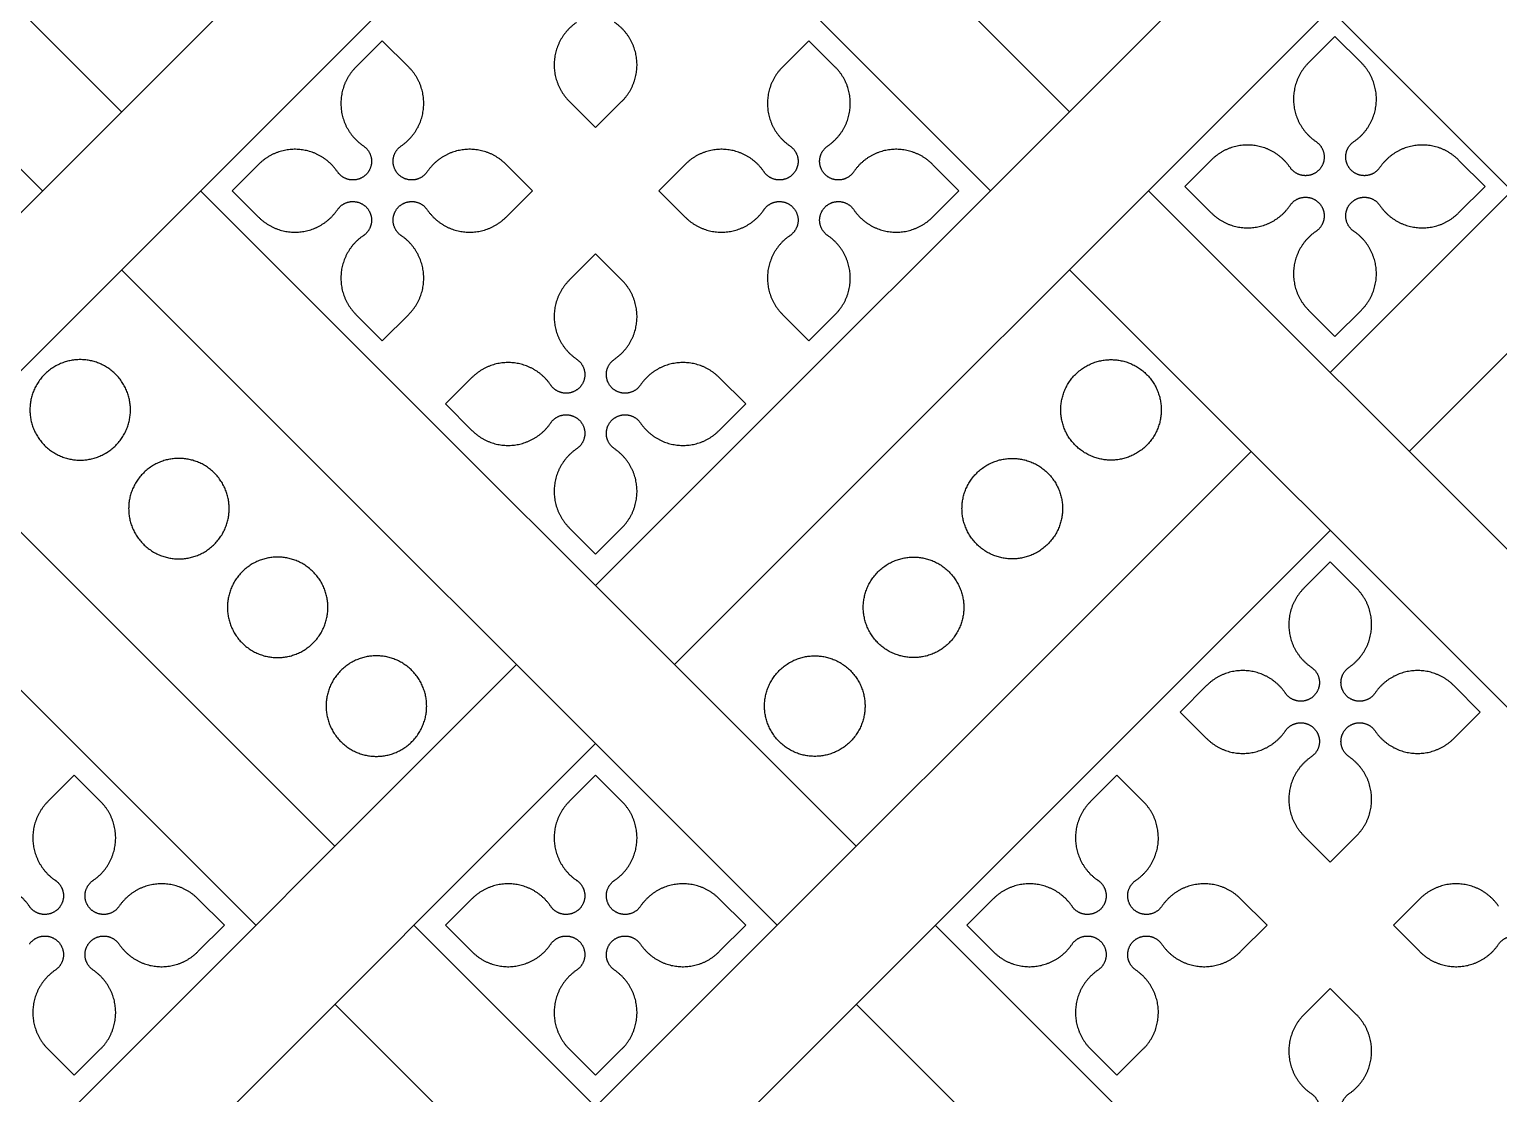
# Model space of a CAD drawing. Header units: millimetres. Extents: x -117 to 119, y -123 to 112.
# Drawn here: x -85.39 to -77.02, y 85.92 to 91.99 of the extents above; entities that cross this region are included whole.
import ezdxf

# ---------------------------------------------------------------- set-up
doc = ezdxf.new("R2010")
doc.units = ezdxf.units.MM
doc.header["$MEASUREMENT"] = 0
doc.layers.add('Layer 03', color=5, linetype='Continuous')

msp = doc.modelspace()

# ---------------------------------------------------------------- linework, layer by layer
at = {"layer": 'Layer 03'}
for p, q in [((-83.202, 95.258), (-79.4632, 91.5192)), ((-89.058, 94.8076), (-85.3192, 91.0687)), ((-83.6525, 94.8076), (-79.9137, 91.0687)), ((-80.6794, 94.8076), (-76.9406, 91.0687)), ((-82.6164, 93.7715), (-86.3552, 90.0327)), ((-74.2379, 93.7715), (-77.9767, 90.0327)), ((-82.166, 93.321), (-85.9048, 89.5822)), ((-73.7874, 93.321), (-77.5262, 89.5822)), ((-78.4271, 92.5553), (-82.166, 88.8165)), ((-77.9767, 92.1048), (-81.7155, 88.366)), ((-83.3822, 91.9246), (-83.5327, 91.7741)), ((-83.2317, 91.7741), (-83.3822, 91.9246)), ((-80.9497, 91.9246), (-81.1002, 91.7741)), ((-80.7992, 91.7741), (-80.9497, 91.9246)), ((-77.9496, 91.9492), (-78.1001, 91.7987)), ((-77.7991, 91.7987), (-77.9496, 91.9492)), ((-82.3164, 91.5796), (-82.166, 91.4291)), ((-82.166, 91.4291), (-82.0155, 91.5796)), ((-78.655, 91.2438), (-78.8055, 91.0933)), ((-77.0937, 91.0933), (-77.2442, 91.2438)), ((-84.0876, 91.2192), (-84.2381, 91.0687)), ((-82.5263, 91.0687), (-82.6768, 91.2192)), ((-81.6551, 91.2192), (-81.8056, 91.0687)), ((-80.0938, 91.0687), (-80.2443, 91.2192)), ((-78.8055, 91.0933), (-78.655, 90.9428)), ((-77.2442, 90.9428), (-77.0937, 91.0933)), ((-87.3913, 91.0687), (-83.6525, 87.3299)), ((-84.2381, 91.0687), (-84.0876, 90.9183)), ((-82.6768, 90.9183), (-82.5263, 91.0687)), ((-81.8056, 91.0687), (-81.6551, 90.9183)), ((-80.2443, 90.9183), (-80.0938, 91.0687)), ((-79.0127, 91.0687), (-75.2739, 87.3299)), ((-82.166, 90.7084), (-82.3164, 90.5579)), ((-82.0155, 90.5579), (-82.166, 90.7084)), ((-87.8418, 90.6183), (-84.1029, 86.8795)), ((-84.8687, 90.6183), (-81.1299, 86.8795)), ((-79.4632, 90.6183), (-75.7244, 86.8795)), ((-83.5327, 90.3634), (-83.3822, 90.2129)), ((-83.3822, 90.2129), (-83.2317, 90.3634)), ((-81.1002, 90.3634), (-80.9497, 90.2129)), ((-80.9497, 90.2129), (-80.7992, 90.3634)), ((-78.1001, 90.3879), (-77.9496, 90.2374)), ((-77.9496, 90.2374), (-77.7991, 90.3879)), ((-82.8714, 90.003), (-83.0218, 89.8525)), ((-81.3101, 89.8525), (-81.4606, 90.003)), ((-83.0218, 89.8525), (-82.8714, 89.702)), ((-81.4606, 89.702), (-81.3101, 89.8525)), ((-78.4271, 89.5822), (-82.166, 85.8434)), ((-82.3164, 89.1471), (-82.166, 88.9966)), ((-82.166, 88.9966), (-82.0155, 89.1471)), ((-77.9767, 89.1318), (-81.7155, 85.393)), ((-77.9767, 88.9516), (-78.1272, 88.8011)), ((-77.8262, 88.8011), (-77.9767, 88.9516)), ((-82.6164, 88.366), (-86.3552, 84.6272)), ((-78.6821, 88.2462), (-78.8326, 88.0957)), ((-77.1208, 88.0957), (-77.2713, 88.2462)), ((-78.8326, 88.0957), (-78.6821, 87.9452)), ((-77.2713, 87.9452), (-77.1208, 88.0957)), ((-82.166, 87.9155), (-85.9048, 84.1767)), ((-85.139, 87.7353), (-85.2895, 87.5849)), ((-84.9885, 87.5849), (-85.139, 87.7353)), ((-82.166, 87.7353), (-82.3164, 87.5849)), ((-82.0155, 87.5849), (-82.166, 87.7353)), ((-79.1929, 87.7353), (-79.3434, 87.5849)), ((-79.0424, 87.5849), (-79.1929, 87.7353)), ((-78.1272, 87.3903), (-77.9767, 87.2398)), ((-77.9767, 87.2398), (-77.8262, 87.3903)), ((-84.2831, 86.8795), (-84.4336, 87.03)), ((-82.8714, 87.03), (-83.0218, 86.8795)), ((-81.3101, 86.8795), (-81.4606, 87.03)), ((-79.8983, 87.03), (-80.0488, 86.8795)), ((-78.3371, 86.8795), (-78.4875, 87.03)), ((-77.4658, 87.03), (-77.6163, 86.8795)), ((-84.4336, 86.729), (-84.2831, 86.8795)), ((-83.202, 86.8795), (-79.4632, 83.1407)), ((-83.0218, 86.8795), (-82.8714, 86.729)), ((-81.4606, 86.729), (-81.3101, 86.8795)), ((-80.0488, 86.8795), (-79.8983, 86.729)), ((-78.4875, 86.729), (-78.3371, 86.8795)), ((-77.6163, 86.8795), (-77.4658, 86.729)), ((-77.9767, 86.5191), (-78.1272, 86.3686)), ((-77.8262, 86.3686), (-77.9767, 86.5191)), ((-83.6525, 86.429), (-79.9137, 82.6902)), ((-80.6794, 86.429), (-76.9406, 82.6902)), ((-85.2895, 86.1741), (-85.139, 86.0236)), ((-85.139, 86.0236), (-84.9885, 86.1741)), ((-82.3164, 86.1741), (-82.166, 86.0236)), ((-82.166, 86.0236), (-82.0155, 86.1741)), ((-79.3434, 86.1741), (-79.1929, 86.0236)), ((-79.1929, 86.0236), (-79.0424, 86.1741))]:
    msp.add_line(p, q, dxfattribs=at)
for points in [[(-88.6075, 95.258), (-84.8687, 91.5192)], [(-84.4183, 91.0687), (-80.6794, 87.3299)], [(-80.229, 86.8795), (-76.4902, 83.1407)]]:
    msp.add_lwpolyline(points, dxfattribs=at)
for points, weights, knots in [([(-82.274, 92.0291), (-82.388, 91.9516), (-82.401, 91.8143), (-82.4139, 91.6771), (-82.3164, 91.5796)], [0.999999954636, 0.904863912014, 1, 0.904863889332, 1], [40.235161, 40.235161, 40.235161, 41.044166, 41.044166, 41.853171, 41.853171, 41.853171]), ([(-82.0155, 91.5796), (-81.918, 91.6771), (-81.931, 91.8143), (-81.9439, 91.9516), (-82.0579, 92.0291)], [1, 0.904863889332, 1, 0.904863912014, 0.999999954636], [43.189398, 43.189398, 43.189398, 43.998404, 43.998404, 44.807409, 44.807409, 44.807409]), ([(-83.5327, 91.7741), (-83.6302, 91.6767), (-83.6172, 91.5394), (-83.6043, 91.4022), (-83.4903, 91.3247)], [1, 0.904863889332, 1, 0.904863912014, 0.999999954636], [54.685112, 54.685112, 54.685112, 55.494117, 55.494117, 56.303123, 56.303123, 56.303123]), ([(-83.2741, 91.3247), (-83.1601, 91.4022), (-83.1472, 91.5394), (-83.1342, 91.6767), (-83.2317, 91.7741)], [1, 0.904863889332, 1, 0.904863912014, 0.999999954636], [51.730874, 51.730874, 51.730874, 52.53988, 52.53988, 53.348885, 53.348885, 53.348885]), ([(-81.1002, 91.7741), (-81.1977, 91.6767), (-81.1847, 91.5394), (-81.1718, 91.4022), (-81.0578, 91.3247)], [1, 0.904863889332, 1, 0.904863889332, 1], [54.685112, 54.685112, 54.685112, 55.494117, 55.494117, 56.303123, 56.303123, 56.303123]), ([(-80.8416, 91.3247), (-80.7277, 91.4022), (-80.7147, 91.5394), (-80.7018, 91.6767), (-80.7992, 91.7741)], [0.999999954636, 0.904863912014, 1, 0.904863889332, 1], [51.730874, 51.730874, 51.730874, 52.53988, 52.53988, 53.348885, 53.348885, 53.348885]), ([(-78.1001, 91.7987), (-78.1976, 91.7012), (-78.1846, 91.564), (-78.1717, 91.4267), (-78.0577, 91.3492)], [1, 0.904863889332, 1, 0.904863889332, 1], [31.693684, 31.693684, 31.693684, 32.50269, 32.50269, 33.311695, 33.311695, 33.311695]), ([(-77.8415, 91.3492), (-77.7276, 91.4267), (-77.7146, 91.564), (-77.7017, 91.7012), (-77.7991, 91.7987)], [1, 0.904863889332, 1, 0.904863889332, 1], [28.739447, 28.739447, 28.739447, 29.548452, 29.548452, 30.357457, 30.357457, 30.357457]), ([(-78.2055, 91.2013), (-78.283, 91.3153), (-78.4203, 91.3283), (-78.5575, 91.3412), (-78.655, 91.2438)], [1, 0.904854530768, 1, 0.904854530768, 1], [34.487142, 34.487142, 34.487142, 35.296228, 35.296228, 36.105314, 36.105314, 36.105314]), ([(-78.0577, 91.3492), (-78.0163, 91.3211), (-78.0116, 91.2712), (-78.0068, 91.2213), (-78.0422, 91.1859), (-78.0776, 91.1505), (-78.1275, 91.1552), (-78.1774, 91.1599), (-78.2055, 91.2013)], [1, 0.904841645653, 1, 0.904841645653, 1, 0.904841645653, 1, 0.904841645653, 1], [33.311695, 33.311695, 33.311695, 33.605557, 33.605557, 33.899418, 33.899418, 34.19328, 34.19328, 34.487142, 34.487142, 34.487142]), ([(-77.6937, 91.2013), (-77.7219, 91.1599), (-77.7717, 91.1552), (-77.8216, 91.1505), (-77.857, 91.1859), (-77.8924, 91.2213), (-77.8877, 91.2712), (-77.883, 91.3211), (-77.8415, 91.3492)], [1, 0.904841645654, 1, 0.904841645654, 1, 0.904841645654, 1, 0.904841645654, 1], [27.564, 27.564, 27.564, 27.857861, 27.857861, 28.151723, 28.151723, 28.445585, 28.445585, 28.739447, 28.739447, 28.739447]), ([(-77.2442, 91.2438), (-77.3417, 91.3412), (-77.479, 91.3283), (-77.6162, 91.3153), (-77.6937, 91.2013)], [1, 0.904854530768, 1, 0.904854530768, 1], [25.945827, 25.945827, 25.945827, 26.754913, 26.754913, 27.564, 27.564, 27.564]), ([(-83.6381, 91.1768), (-83.7156, 91.2908), (-83.8529, 91.3038), (-83.9901, 91.3167), (-84.0876, 91.2192)], [1, 0.904854530768, 1, 0.904854553452, 0.999999954631], [57.47857, 57.47857, 57.47857, 58.287656, 58.287656, 59.096742, 59.096742, 59.096742]), ([(-83.4903, 91.3247), (-83.4489, 91.2965), (-83.4441, 91.2467), (-83.4394, 91.1968), (-83.4748, 91.1614), (-83.5102, 91.126), (-83.5601, 91.1307), (-83.6099, 91.1354), (-83.6381, 91.1768)], [0.999999954625, 0.904841668341, 1, 0.904841645654, 1, 0.904841645654, 1, 0.904841645654, 1], [56.303123, 56.303123, 56.303123, 56.596984, 56.596984, 56.890846, 56.890846, 57.184708, 57.184708, 57.47857, 57.47857, 57.47857]), ([(-83.1263, 91.1768), (-83.1545, 91.1354), (-83.2043, 91.1307), (-83.2542, 91.126), (-83.2896, 91.1614), (-83.325, 91.1968), (-83.3203, 91.2467), (-83.3155, 91.2965), (-83.2741, 91.3247)], [0.999999954625, 0.904841668341, 1, 0.904841645653, 1, 0.904841645653, 1, 0.904841645653, 1], [50.555428, 50.555428, 50.555428, 50.849289, 50.849289, 51.143151, 51.143151, 51.437013, 51.437013, 51.730874, 51.730874, 51.730874]), ([(-82.6768, 91.2192), (-82.7743, 91.3167), (-82.9115, 91.3038), (-83.0488, 91.2908), (-83.1263, 91.1768)], [1, 0.904854530768, 1, 0.904854553452, 0.999999954631], [48.937255, 48.937255, 48.937255, 49.746341, 49.746341, 50.555428, 50.555428, 50.555428]), ([(-81.2056, 91.1768), (-81.2831, 91.2908), (-81.4204, 91.3038), (-81.5576, 91.3167), (-81.6551, 91.2192)], [1, 0.904854530768, 1, 0.904854553452, 0.999999954631], [57.47857, 57.47857, 57.47857, 58.287656, 58.287656, 59.096742, 59.096742, 59.096742]), ([(-81.0578, 91.3247), (-81.0164, 91.2965), (-81.0117, 91.2467), (-81.0069, 91.1968), (-81.0423, 91.1614), (-81.0777, 91.126), (-81.1276, 91.1307), (-81.1775, 91.1354), (-81.2056, 91.1768)], [1, 0.904841645654, 1, 0.904841645654, 1, 0.904841645654, 1, 0.904841645654, 1], [56.303123, 56.303123, 56.303123, 56.596985, 56.596985, 56.890846, 56.890846, 57.184708, 57.184708, 57.47857, 57.47857, 57.47857]), ([(-80.6938, 91.1768), (-80.722, 91.1354), (-80.7718, 91.1307), (-80.8217, 91.126), (-80.8571, 91.1614), (-80.8925, 91.1968), (-80.8878, 91.2467), (-80.8831, 91.2965), (-80.8416, 91.3247)], [1, 0.904841645653, 1, 0.904841645653, 1, 0.904841645653, 1, 0.904841668341, 0.999999954625], [50.555428, 50.555428, 50.555428, 50.849289, 50.849289, 51.143151, 51.143151, 51.437013, 51.437013, 51.730874, 51.730874, 51.730874]), ([(-80.2443, 91.2192), (-80.3418, 91.3167), (-80.4791, 91.3038), (-80.6163, 91.2908), (-80.6938, 91.1768)], [0.999999954631, 0.904854553452, 1, 0.904854530768, 1], [48.937255, 48.937255, 48.937255, 49.746341, 49.746341, 50.555428, 50.555428, 50.555428]), ([(-83.6381, 90.9607), (-83.6099, 91.0021), (-83.5601, 91.0068), (-83.5102, 91.0115), (-83.4748, 90.9761), (-83.4394, 90.9407), (-83.4441, 90.8908), (-83.4489, 90.841), (-83.4903, 90.8128)], [1, 0.904841645654, 1, 0.904841645654, 1, 0.904841645654, 1, 0.904841645654, 1], [62.051142, 62.051142, 62.051142, 62.345003, 62.345003, 62.638865, 62.638865, 62.932727, 62.932727, 63.226588, 63.226588, 63.226588]), ([(-83.2741, 90.8128), (-83.3155, 90.841), (-83.3203, 90.8908), (-83.325, 90.9407), (-83.2896, 90.9761), (-83.2542, 91.0115), (-83.2043, 91.0068), (-83.1545, 91.0021), (-83.1263, 90.9607)], [1, 0.904841645653, 1, 0.904841645653, 1, 0.904841645653, 1, 0.904841645653, 1], [44.807409, 44.807409, 44.807409, 45.101271, 45.101271, 45.395132, 45.395132, 45.688994, 45.688994, 45.982856, 45.982856, 45.982856]), ([(-81.2056, 90.9607), (-81.1775, 91.0021), (-81.1276, 91.0068), (-81.0777, 91.0115), (-81.0423, 90.9761), (-81.0069, 90.9407), (-81.0117, 90.8908), (-81.0164, 90.841), (-81.0578, 90.8128)], [0.999999954625, 0.904841668341, 1, 0.904841645653, 1, 0.904841645653, 1, 0.904841645653, 1], [62.051142, 62.051142, 62.051142, 62.345003, 62.345003, 62.638865, 62.638865, 62.932727, 62.932727, 63.226588, 63.226588, 63.226588]), ([(-80.8416, 90.8128), (-80.8831, 90.841), (-80.8878, 90.8908), (-80.8925, 90.9407), (-80.8571, 90.9761), (-80.8217, 91.0115), (-80.7718, 91.0068), (-80.722, 91.0021), (-80.6938, 90.9607)], [1, 0.904841645653, 1, 0.904841645653, 1, 0.904841645653, 1, 0.904841645653, 1], [44.807409, 44.807409, 44.807409, 45.101271, 45.101271, 45.395132, 45.395132, 45.688994, 45.688994, 45.982856, 45.982856, 45.982856]), ([(-78.2055, 90.9852), (-78.1774, 91.0267), (-78.1275, 91.0314), (-78.0776, 91.0361), (-78.0422, 91.0006), (-78.0068, 90.9652), (-78.0116, 90.9154), (-78.0163, 90.8655), (-78.0577, 90.8374)], [1, 0.904841645653, 1, 0.904841645653, 1, 0.904841645653, 1, 0.904841645653, 1], [39.059714, 39.059714, 39.059714, 39.353575, 39.353575, 39.647437, 39.647437, 39.941299, 39.941299, 40.235161, 40.235161, 40.235161]), ([(-77.8415, 90.8374), (-77.883, 90.8655), (-77.8877, 90.9154), (-77.8924, 90.9652), (-77.857, 91.0006), (-77.8216, 91.0361), (-77.7717, 91.0314), (-77.7219, 91.0267), (-77.6937, 90.9852)], [1, 0.904841645653, 1, 0.904841645653, 1, 0.904841645653, 1, 0.904841645653, 1], [21.815981, 21.815981, 21.815981, 22.109843, 22.109843, 22.403704, 22.403704, 22.697566, 22.697566, 22.991428, 22.991428, 22.991428]), ([(-84.0876, 90.9183), (-83.9901, 90.8208), (-83.8529, 90.8337), (-83.7156, 90.8467), (-83.6381, 90.9607)], [1, 0.904854530768, 1, 0.904854530768, 1], [60.432969, 60.432969, 60.432969, 61.242055, 61.242055, 62.051142, 62.051142, 62.051142]), ([(-83.1263, 90.9607), (-83.0488, 90.8467), (-82.9115, 90.8337), (-82.7743, 90.8208), (-82.6768, 90.9183)], [1, 0.904854530768, 1, 0.904854530768, 1], [45.982856, 45.982856, 45.982856, 46.791942, 46.791942, 47.601028, 47.601028, 47.601028]), ([(-81.6551, 90.9183), (-81.5576, 90.8208), (-81.4204, 90.8337), (-81.2831, 90.8467), (-81.2056, 90.9607)], [1, 0.904854530768, 1, 0.904854553452, 0.999999954631], [60.432969, 60.432969, 60.432969, 61.242055, 61.242055, 62.051142, 62.051142, 62.051142]), ([(-80.6938, 90.9607), (-80.6163, 90.8467), (-80.4791, 90.8337), (-80.3418, 90.8208), (-80.2443, 90.9183)], [1, 0.904854530768, 1, 0.904854530768, 1], [45.982856, 45.982856, 45.982856, 46.791942, 46.791942, 47.601028, 47.601028, 47.601028]), ([(-78.655, 90.9428), (-78.5575, 90.8453), (-78.4203, 90.8583), (-78.283, 90.8712), (-78.2055, 90.9852)], [1, 0.904854530768, 1, 0.904854530768, 1], [37.441541, 37.441541, 37.441541, 38.250627, 38.250627, 39.059714, 39.059714, 39.059714]), ([(-77.6937, 90.9852), (-77.6162, 90.8712), (-77.479, 90.8583), (-77.3417, 90.8453), (-77.2442, 90.9428)], [1, 0.904854530768, 1, 0.904854530768, 1], [22.991428, 22.991428, 22.991428, 23.800514, 23.800514, 24.6096, 24.6096, 24.6096]), ([(-78.0577, 90.8374), (-78.1717, 90.7599), (-78.1846, 90.6226), (-78.1976, 90.4854), (-78.1001, 90.3879)], [1, 0.904863889332, 1, 0.904863889332, 1], [40.235161, 40.235161, 40.235161, 41.044166, 41.044166, 41.853171, 41.853171, 41.853171]), ([(-77.7991, 90.3879), (-77.7017, 90.4854), (-77.7146, 90.6226), (-77.7276, 90.7599), (-77.8415, 90.8374)], [1, 0.904863889332, 1, 0.904863889332, 1], [20.19797, 20.19797, 20.19797, 21.006976, 21.006976, 21.815981, 21.815981, 21.815981]), ([(-83.4903, 90.8128), (-83.6043, 90.7353), (-83.6172, 90.5981), (-83.6302, 90.4608), (-83.5327, 90.3634)], [1, 0.904863889332, 1, 0.904863912014, 0.999999954636], [40.235161, 40.235161, 40.235161, 41.044166, 41.044166, 41.853171, 41.853171, 41.853171]), ([(-83.2317, 90.3634), (-83.1342, 90.4608), (-83.1472, 90.5981), (-83.1601, 90.7353), (-83.2741, 90.8128)], [1, 0.904863889332, 1, 0.904863912014, 0.999999954636], [43.189398, 43.189398, 43.189398, 43.998404, 43.998404, 44.807409, 44.807409, 44.807409]), ([(-81.0578, 90.8128), (-81.1718, 90.7353), (-81.1847, 90.5981), (-81.1977, 90.4608), (-81.1002, 90.3634)], [1, 0.904863889332, 1, 0.904863889332, 1], [40.235161, 40.235161, 40.235161, 41.044166, 41.044166, 41.853171, 41.853171, 41.853171]), ([(-80.7992, 90.3634), (-80.7018, 90.4608), (-80.7147, 90.5981), (-80.7277, 90.7353), (-80.8416, 90.8128)], [1, 0.904863889332, 1, 0.904863889332, 1], [43.189398, 43.189398, 43.189398, 43.998403, 43.998403, 44.807409, 44.807409, 44.807409]), ([(-82.3164, 90.5579), (-82.4139, 90.4604), (-82.401, 90.3232), (-82.388, 90.1859), (-82.274, 90.1084)], [1, 0.904863889332, 1, 0.904863912014, 0.999999954636], [54.685112, 54.685112, 54.685112, 55.494117, 55.494117, 56.303123, 56.303123, 56.303123]), ([(-82.0579, 90.1084), (-81.9439, 90.1859), (-81.931, 90.3232), (-81.918, 90.4604), (-82.0155, 90.5579)], [0.999999954636, 0.904863912014, 1, 0.904863912014, 0.999999954636], [51.730874, 51.730874, 51.730874, 52.53988, 52.53988, 53.348885, 53.348885, 53.348885]), ([(-85.3919, 89.8187), (-85.3919, 90.1054), (-85.1052, 90.1054), (-84.8185, 90.1054), (-84.8185, 89.8187), (-84.8185, 89.5321), (-85.1052, 89.5321), (-85.3919, 89.5321), (-85.3919, 89.8187)], [1, 0.707106781187, 1, 0.707106781187, 1, 0.707106781187, 1, 0.707106781187, 1], [0, 0, 0, 1.413717, 1.413717, 2.827433, 2.827433, 4.24115, 4.24115, 5.654867, 5.654867, 5.654867]), ([(-82.4219, 89.9606), (-82.4994, 90.0746), (-82.6366, 90.0875), (-82.7739, 90.1005), (-82.8714, 90.003)], [1, 0.904854530767, 1, 0.904854553452, 0.999999954631], [57.47857, 57.47857, 57.47857, 58.287656, 58.287656, 59.096742, 59.096742, 59.096742]), ([(-82.274, 90.1084), (-82.2326, 90.0803), (-82.2279, 90.0304), (-82.2232, 89.9806), (-82.2586, 89.9452), (-82.294, 89.9097), (-82.3438, 89.9144), (-82.3937, 89.9191), (-82.4219, 89.9606)], [0.999999954625, 0.904841668341, 1, 0.904841645653, 1, 0.904841645653, 1, 0.904841645653, 1], [56.303123, 56.303123, 56.303123, 56.596984, 56.596984, 56.890846, 56.890846, 57.184708, 57.184708, 57.47857, 57.47857, 57.47857]), ([(-81.9101, 89.9606), (-81.9382, 89.9191), (-81.9881, 89.9144), (-82.0379, 89.9097), (-82.0733, 89.9452), (-82.1087, 89.9806), (-82.104, 90.0304), (-82.0993, 90.0803), (-82.0579, 90.1084)], [0.999999954625, 0.904841668341, 1, 0.904841645653, 1, 0.904841645653, 1, 0.904841668341, 0.999999954625], [50.555428, 50.555428, 50.555428, 50.849289, 50.849289, 51.143151, 51.143151, 51.437013, 51.437013, 51.730874, 51.730874, 51.730874]), ([(-81.4606, 90.003), (-81.558, 90.1005), (-81.6953, 90.0875), (-81.8325, 90.0746), (-81.9101, 89.9606)], [1, 0.904854530768, 1, 0.904854553452, 0.999999954631], [48.937255, 48.937255, 48.937255, 49.746341, 49.746341, 50.555428, 50.555428, 50.555428]), ([(-78.94, 89.8187), (-78.94, 90.1054), (-79.2267, 90.1054), (-79.5134, 90.1054), (-79.5134, 89.8187), (-79.5134, 89.5321), (-79.2267, 89.5321), (-78.94, 89.5321), (-78.94, 89.8187)], [1, 0.707106781187, 1, 0.707106781187, 1, 0.707106781187, 1, 0.707106781187, 1], [0, 0, 0, 1.413717, 1.413717, 2.827433, 2.827433, 4.24115, 4.24115, 5.654867, 5.654867, 5.654867]), ([(-82.8714, 89.702), (-82.7739, 89.6045), (-82.6366, 89.6175), (-82.4994, 89.6305), (-82.4219, 89.7445)], [1, 0.904854530768, 1, 0.904854530768, 1], [60.432969, 60.432969, 60.432969, 61.242055, 61.242055, 62.051142, 62.051142, 62.051142]), ([(-82.4219, 89.7445), (-82.3937, 89.7859), (-82.3438, 89.7906), (-82.294, 89.7953), (-82.2586, 89.7599), (-82.2232, 89.7244), (-82.2279, 89.6746), (-82.2326, 89.6247), (-82.274, 89.5966)], [1, 0.904841645653, 1, 0.904841645653, 1, 0.904841645653, 1, 0.904841645653, 1], [62.051142, 62.051142, 62.051142, 62.345003, 62.345003, 62.638865, 62.638865, 62.932727, 62.932727, 63.226588, 63.226588, 63.226588]), ([(-82.0579, 89.5966), (-82.0993, 89.6247), (-82.104, 89.6746), (-82.1087, 89.7244), (-82.0733, 89.7599), (-82.0379, 89.7953), (-81.9881, 89.7906), (-81.9382, 89.7859), (-81.9101, 89.7445)], [1, 0.904841645653, 1, 0.904841645653, 1, 0.904841645653, 1, 0.904841645653, 1], [44.807409, 44.807409, 44.807409, 45.101271, 45.101271, 45.395132, 45.395132, 45.688994, 45.688994, 45.982856, 45.982856, 45.982856]), ([(-81.9101, 89.7445), (-81.8325, 89.6305), (-81.6953, 89.6175), (-81.558, 89.6045), (-81.4606, 89.702)], [1, 0.904854530768, 1, 0.904854530768, 1], [45.982856, 45.982856, 45.982856, 46.791942, 46.791942, 47.601028, 47.601028, 47.601028]), ([(-82.274, 89.5966), (-82.388, 89.5191), (-82.401, 89.3818), (-82.4139, 89.2446), (-82.3164, 89.1471)], [1, 0.904863889332, 1, 0.904863889332, 1], [40.235161, 40.235161, 40.235161, 41.044166, 41.044166, 41.853171, 41.853171, 41.853171]), ([(-82.0155, 89.1471), (-81.918, 89.2446), (-81.931, 89.3818), (-81.9439, 89.5191), (-82.0579, 89.5966)], [0.999999954636, 0.904863912014, 1, 0.904863889332, 1], [43.189398, 43.189398, 43.189398, 43.998403, 43.998403, 44.807409, 44.807409, 44.807409]), ([(-84.8288, 89.2556), (-84.8288, 89.5423), (-84.5421, 89.5423), (-84.2555, 89.5423), (-84.2555, 89.2556), (-84.2555, 88.969), (-84.5421, 88.969), (-84.8288, 88.969), (-84.8288, 89.2556)], [1, 0.707106781187, 1, 0.707106781187, 1, 0.707106781187, 1, 0.707106781187, 1], [0, 0, 0, 1.413717, 1.413717, 2.827433, 2.827433, 4.24115, 4.24115, 5.654867, 5.654867, 5.654867]), ([(-79.5031, 89.2556), (-79.5031, 89.5423), (-79.7898, 89.5423), (-80.0765, 89.5423), (-80.0765, 89.2556), (-80.0765, 88.969), (-79.7898, 88.969), (-79.5031, 88.969), (-79.5031, 89.2556)], [1, 0.707106781187, 1, 0.707106781187, 1, 0.707106781187, 1, 0.707106781187, 1], [0, 0, 0, 1.413717, 1.413717, 2.827433, 2.827433, 4.24115, 4.24115, 5.654867, 5.654867, 5.654867]), ([(-84.2657, 88.6926), (-84.2657, 88.9792), (-83.9791, 88.9792), (-83.6924, 88.9792), (-83.6924, 88.6926), (-83.6924, 88.4059), (-83.9791, 88.4059), (-84.2657, 88.4059), (-84.2657, 88.6926)], [1, 0.707106781187, 1, 0.707106781187, 1, 0.707106781187, 1, 0.707106781187, 1], [0, 0, 0, 1.413717, 1.413717, 2.827433, 2.827433, 4.24115, 4.24115, 5.654867, 5.654867, 5.654867]), ([(-80.0662, 88.6926), (-80.0662, 88.9792), (-80.3529, 88.9792), (-80.6395, 88.9792), (-80.6395, 88.6926), (-80.6395, 88.4059), (-80.3529, 88.4059), (-80.0662, 88.4059), (-80.0662, 88.6926)], [1, 0.707106781187, 1, 0.707106781187, 1, 0.707106781187, 1, 0.707106781187, 1], [0, 0, 0, 1.413717, 1.413717, 2.827433, 2.827433, 4.24115, 4.24115, 5.654867, 5.654867, 5.654867]), ([(-78.1272, 88.8011), (-78.2246, 88.7036), (-78.2117, 88.5664), (-78.1987, 88.4291), (-78.0848, 88.3516)], [1, 0.904863889332, 1, 0.904863912014, 0.999999954636], [54.685112, 54.685112, 54.685112, 55.494117, 55.494117, 56.303123, 56.303123, 56.303123]), ([(-77.8686, 88.3516), (-77.7546, 88.4291), (-77.7417, 88.5664), (-77.7287, 88.7036), (-77.8262, 88.8011)], [0.999999954636, 0.904863912014, 1, 0.904863889332, 1], [51.730874, 51.730874, 51.730874, 52.53988, 52.53988, 53.348885, 53.348885, 53.348885]), ([(-83.7027, 88.1295), (-83.7027, 88.4162), (-83.416, 88.4162), (-83.1293, 88.4162), (-83.1293, 88.1295), (-83.1293, 87.8428), (-83.416, 87.8428), (-83.7027, 87.8428), (-83.7027, 88.1295)], [1, 0.707106781187, 1, 0.707106781187, 1, 0.707106781187, 1, 0.707106781187, 1], [0, 0, 0, 1.413717, 1.413717, 2.827433, 2.827433, 4.24115, 4.24115, 5.654867, 5.654867, 5.654867]), ([(-80.6293, 88.1295), (-80.6293, 88.4162), (-80.9159, 88.4162), (-81.2026, 88.4162), (-81.2026, 88.1295), (-81.2026, 87.8428), (-80.9159, 87.8428), (-80.6293, 87.8428), (-80.6293, 88.1295)], [1, 0.707106781187, 1, 0.707106781187, 1, 0.707106781187, 1, 0.707106781187, 1], [0, 0, 0, 1.413717, 1.413717, 2.827433, 2.827433, 4.24115, 4.24115, 5.654867, 5.654867, 5.654867]), ([(-78.2326, 88.2038), (-78.3101, 88.3178), (-78.4473, 88.3307), (-78.5846, 88.3437), (-78.6821, 88.2462)], [1, 0.904854530768, 1, 0.904854530768, 1], [57.47857, 57.47857, 57.47857, 58.287656, 58.287656, 59.096742, 59.096742, 59.096742]), ([(-78.0848, 88.3516), (-78.0433, 88.3235), (-78.0386, 88.2736), (-78.0339, 88.2238), (-78.0693, 88.1884), (-78.1047, 88.1529), (-78.1546, 88.1577), (-78.2044, 88.1624), (-78.2326, 88.2038)], [0.999999954625, 0.904841668341, 1, 0.904841645654, 1, 0.904841645654, 1, 0.904841645654, 1], [56.303123, 56.303123, 56.303123, 56.596984, 56.596984, 56.890846, 56.890846, 57.184708, 57.184708, 57.47857, 57.47857, 57.47857]), ([(-77.7208, 88.2038), (-77.7489, 88.1624), (-77.7988, 88.1577), (-77.8487, 88.1529), (-77.8841, 88.1884), (-77.9195, 88.2238), (-77.9147, 88.2736), (-77.91, 88.3235), (-77.8686, 88.3516)], [0.999999954625, 0.904841668341, 1, 0.904841645653, 1, 0.904841645653, 1, 0.904841668341, 0.999999954625], [50.555428, 50.555428, 50.555428, 50.849289, 50.849289, 51.143151, 51.143151, 51.437013, 51.437013, 51.730874, 51.730874, 51.730874]), ([(-77.2713, 88.2462), (-77.3688, 88.3437), (-77.506, 88.3307), (-77.6433, 88.3178), (-77.7208, 88.2038)], [1, 0.904854530768, 1, 0.904854553452, 0.999999954631], [48.937255, 48.937255, 48.937255, 49.746341, 49.746341, 50.555428, 50.555428, 50.555428]), ([(-78.6821, 87.9452), (-78.5846, 87.8478), (-78.4473, 87.8607), (-78.3101, 87.8737), (-78.2326, 87.9877)], [1, 0.904854530768, 1, 0.904854530768, 1], [60.432969, 60.432969, 60.432969, 61.242055, 61.242055, 62.051142, 62.051142, 62.051142]), ([(-78.2326, 87.9877), (-78.2044, 88.0291), (-78.1546, 88.0338), (-78.1047, 88.0385), (-78.0693, 88.0031), (-78.0339, 87.9677), (-78.0386, 87.9178), (-78.0433, 87.868), (-78.0848, 87.8398)], [1, 0.904841645653, 1, 0.904841645653, 1, 0.904841645653, 1, 0.904841668341, 0.999999954625], [62.051142, 62.051142, 62.051142, 62.345003, 62.345003, 62.638865, 62.638865, 62.932727, 62.932727, 63.226588, 63.226588, 63.226588]), ([(-77.8686, 87.8398), (-77.91, 87.868), (-77.9147, 87.9178), (-77.9195, 87.9677), (-77.8841, 88.0031), (-77.8487, 88.0385), (-77.7988, 88.0338), (-77.7489, 88.0291), (-77.7208, 87.9877)], [0.999999954625, 0.904841668341, 1, 0.904841645653, 1, 0.904841645653, 1, 0.904841645653, 1], [44.807409, 44.807409, 44.807409, 45.101271, 45.101271, 45.395132, 45.395132, 45.688994, 45.688994, 45.982856, 45.982856, 45.982856]), ([(-77.7208, 87.9877), (-77.6433, 87.8737), (-77.506, 87.8607), (-77.3688, 87.8478), (-77.2713, 87.9452)], [1, 0.904854530768, 1, 0.904854553452, 0.999999954631], [45.982856, 45.982856, 45.982856, 46.791942, 46.791942, 47.601028, 47.601028, 47.601028]), ([(-78.0848, 87.8398), (-78.1987, 87.7623), (-78.2117, 87.625), (-78.2246, 87.4878), (-78.1272, 87.3903)], [0.999999954636, 0.904863912014, 1, 0.904863889332, 1], [40.235161, 40.235161, 40.235161, 41.044166, 41.044166, 41.853171, 41.853171, 41.853171]), ([(-77.8262, 87.3903), (-77.7287, 87.4878), (-77.7417, 87.625), (-77.7546, 87.7623), (-77.8686, 87.8398)], [1, 0.904863889332, 1, 0.904863912014, 0.999999954636], [43.189398, 43.189398, 43.189398, 43.998404, 43.998404, 44.807409, 44.807409, 44.807409]), ([(-85.2895, 87.5849), (-85.3869, 87.4874), (-85.374, 87.3501), (-85.361, 87.2129), (-85.2471, 87.1354)], [1, 0.904863889332, 1, 0.904863889332, 1], [54.685112, 54.685112, 54.685112, 55.494117, 55.494117, 56.303123, 56.303123, 56.303123]), ([(-85.0309, 87.1354), (-84.9169, 87.2129), (-84.904, 87.3501), (-84.891, 87.4874), (-84.9885, 87.5849)], [0.999999954636, 0.904863912014, 1, 0.904863889332, 1], [51.730874, 51.730874, 51.730874, 52.53988, 52.53988, 53.348885, 53.348885, 53.348885]), ([(-82.3164, 87.5849), (-82.4139, 87.4874), (-82.401, 87.3501), (-82.388, 87.2129), (-82.274, 87.1354)], [1, 0.904863889332, 1, 0.904863889332, 1], [31.693684, 31.693684, 31.693684, 32.50269, 32.50269, 33.311695, 33.311695, 33.311695]), ([(-82.0579, 87.1354), (-81.9439, 87.2129), (-81.931, 87.3501), (-81.918, 87.4874), (-82.0155, 87.5849)], [1, 0.904863889332, 1, 0.904863889332, 1], [28.739447, 28.739447, 28.739447, 29.548452, 29.548452, 30.357457, 30.357457, 30.357457]), ([(-79.3434, 87.5849), (-79.4409, 87.4874), (-79.4279, 87.3501), (-79.415, 87.2129), (-79.301, 87.1354)], [1, 0.904863889332, 1, 0.904863912014, 0.999999954636], [54.685112, 54.685112, 54.685112, 55.494117, 55.494117, 56.303123, 56.303123, 56.303123]), ([(-79.0849, 87.1354), (-78.9709, 87.2129), (-78.9579, 87.3501), (-78.945, 87.4874), (-79.0424, 87.5849)], [1, 0.904863889332, 1, 0.904863912014, 0.999999954636], [51.730874, 51.730874, 51.730874, 52.53988, 52.53988, 53.348885, 53.348885, 53.348885]), ([(-85.3949, 86.9875), (-85.4724, 87.1015), (-85.6097, 87.1145), (-85.7469, 87.1274), (-85.8444, 87.03)], [1, 0.904854530768, 1, 0.904854553452, 0.999999954631], [57.47857, 57.47857, 57.47857, 58.287656, 58.287656, 59.096742, 59.096742, 59.096742]), ([(-85.2471, 87.1354), (-85.2056, 87.1072), (-85.2009, 87.0574), (-85.1962, 87.0075), (-85.2316, 86.9721), (-85.267, 86.9367), (-85.3169, 86.9414), (-85.3667, 86.9461), (-85.3949, 86.9875)], [1, 0.904841645654, 1, 0.904841645654, 1, 0.904841645654, 1, 0.904841645654, 1], [56.303123, 56.303123, 56.303123, 56.596985, 56.596985, 56.890846, 56.890846, 57.184708, 57.184708, 57.47857, 57.47857, 57.47857]), ([(-84.8831, 86.9875), (-84.9113, 86.9461), (-84.9611, 86.9414), (-85.011, 86.9367), (-85.0464, 86.9721), (-85.0818, 87.0075), (-85.0771, 87.0574), (-85.0723, 87.1072), (-85.0309, 87.1354)], [1, 0.904841645653, 1, 0.904841645653, 1, 0.904841645653, 1, 0.904841668341, 0.999999954625], [50.555428, 50.555428, 50.555428, 50.849289, 50.849289, 51.143151, 51.143151, 51.437013, 51.437013, 51.730874, 51.730874, 51.730874]), ([(-84.4336, 87.03), (-84.5311, 87.1274), (-84.6683, 87.1145), (-84.8056, 87.1015), (-84.8831, 86.9875)], [0.999999954631, 0.904854553452, 1, 0.904854530768, 1], [48.937255, 48.937255, 48.937255, 49.746341, 49.746341, 50.555428, 50.555428, 50.555428]), ([(-82.4219, 86.9875), (-82.4994, 87.1015), (-82.6366, 87.1145), (-82.7739, 87.1274), (-82.8714, 87.03)], [1, 0.904854530768, 1, 0.904854530768, 1], [34.487142, 34.487142, 34.487142, 35.296228, 35.296228, 36.105314, 36.105314, 36.105314]), ([(-82.274, 87.1354), (-82.2326, 87.1072), (-82.2279, 87.0574), (-82.2232, 87.0075), (-82.2586, 86.9721), (-82.294, 86.9367), (-82.3438, 86.9414), (-82.3937, 86.9461), (-82.4219, 86.9875)], [1, 0.904841645653, 1, 0.904841645653, 1, 0.904841645653, 1, 0.904841645653, 1], [33.311695, 33.311695, 33.311695, 33.605557, 33.605557, 33.899418, 33.899418, 34.19328, 34.19328, 34.487142, 34.487142, 34.487142]), ([(-81.9101, 86.9875), (-81.9382, 86.9461), (-81.9881, 86.9414), (-82.0379, 86.9367), (-82.0733, 86.9721), (-82.1087, 87.0075), (-82.104, 87.0574), (-82.0993, 87.1072), (-82.0579, 87.1354)], [1, 0.904841645653, 1, 0.904841645653, 1, 0.904841645653, 1, 0.904841645653, 1], [27.564, 27.564, 27.564, 27.857861, 27.857861, 28.151723, 28.151723, 28.445585, 28.445585, 28.739447, 28.739447, 28.739447]), ([(-81.4606, 87.03), (-81.558, 87.1274), (-81.6953, 87.1145), (-81.8325, 87.1015), (-81.9101, 86.9875)], [1, 0.904854530768, 1, 0.904854530768, 1], [25.945827, 25.945827, 25.945827, 26.754913, 26.754913, 27.564, 27.564, 27.564]), ([(-79.4488, 86.9875), (-79.5263, 87.1015), (-79.6636, 87.1145), (-79.8008, 87.1274), (-79.8983, 87.03)], [1, 0.904854530768, 1, 0.904854553452, 0.999999954631], [57.47857, 57.47857, 57.47857, 58.287656, 58.287656, 59.096742, 59.096742, 59.096742]), ([(-79.301, 87.1354), (-79.2596, 87.1072), (-79.2549, 87.0574), (-79.2501, 87.0075), (-79.2856, 86.9721), (-79.321, 86.9367), (-79.3708, 86.9414), (-79.4207, 86.9461), (-79.4488, 86.9875)], [0.999999954625, 0.904841668341, 1, 0.904841645654, 1, 0.904841645654, 1, 0.904841645654, 1], [56.303123, 56.303123, 56.303123, 56.596984, 56.596984, 56.890846, 56.890846, 57.184708, 57.184708, 57.47857, 57.47857, 57.47857]), ([(-78.937, 86.9875), (-78.9652, 86.9461), (-79.015, 86.9414), (-79.0649, 86.9367), (-79.1003, 86.9721), (-79.1357, 87.0075), (-79.131, 87.0574), (-79.1263, 87.1072), (-79.0849, 87.1354)], [0.999999954625, 0.904841668341, 1, 0.904841645653, 1, 0.904841645653, 1, 0.904841645653, 1], [50.555428, 50.555428, 50.555428, 50.849289, 50.849289, 51.143151, 51.143151, 51.437013, 51.437013, 51.730874, 51.730874, 51.730874]), ([(-78.4875, 87.03), (-78.585, 87.1274), (-78.7223, 87.1145), (-78.8595, 87.1015), (-78.937, 86.9875)], [1, 0.904854530768, 1, 0.904854553452, 0.999999954631], [48.937255, 48.937255, 48.937255, 49.746341, 49.746341, 50.555428, 50.555428, 50.555428]), ([(-77.0163, 86.9875), (-77.0939, 87.1015), (-77.2311, 87.1145), (-77.3684, 87.1274), (-77.4658, 87.03)], [1, 0.904854530768, 1, 0.904854553452, 0.999999954631], [57.47857, 57.47857, 57.47857, 58.287656, 58.287656, 59.096742, 59.096742, 59.096742]), ([(-85.3949, 86.7714), (-85.3667, 86.8128), (-85.3169, 86.8175), (-85.267, 86.8222), (-85.2316, 86.7868), (-85.1962, 86.7514), (-85.2009, 86.7016), (-85.2056, 86.6517), (-85.2471, 86.6236)], [0.999999954625, 0.904841668341, 1, 0.904841645653, 1, 0.904841645653, 1, 0.904841645653, 1], [62.051142, 62.051142, 62.051142, 62.345003, 62.345003, 62.638865, 62.638865, 62.932727, 62.932727, 63.226588, 63.226588, 63.226588]), ([(-85.0309, 86.6236), (-85.0723, 86.6517), (-85.0771, 86.7016), (-85.0818, 86.7514), (-85.0464, 86.7868), (-85.011, 86.8222), (-84.9611, 86.8175), (-84.9113, 86.8128), (-84.8831, 86.7714)], [1, 0.904841645653, 1, 0.904841645653, 1, 0.904841645653, 1, 0.904841645653, 1], [44.807409, 44.807409, 44.807409, 45.101271, 45.101271, 45.395132, 45.395132, 45.688994, 45.688994, 45.982856, 45.982856, 45.982856]), ([(-82.4219, 86.7714), (-82.3937, 86.8128), (-82.3438, 86.8175), (-82.294, 86.8222), (-82.2586, 86.7868), (-82.2232, 86.7514), (-82.2279, 86.7016), (-82.2326, 86.6517), (-82.274, 86.6236)], [1, 0.904841645653, 1, 0.904841645653, 1, 0.904841645653, 1, 0.904841645653, 1], [39.059714, 39.059714, 39.059714, 39.353575, 39.353575, 39.647437, 39.647437, 39.941299, 39.941299, 40.235161, 40.235161, 40.235161]), ([(-82.0579, 86.6236), (-82.0993, 86.6517), (-82.104, 86.7016), (-82.1087, 86.7514), (-82.0733, 86.7868), (-82.0379, 86.8222), (-81.9881, 86.8175), (-81.9382, 86.8128), (-81.9101, 86.7714)], [1, 0.904841645653, 1, 0.904841645653, 1, 0.904841645653, 1, 0.904841645653, 1], [21.815981, 21.815981, 21.815981, 22.109843, 22.109843, 22.403704, 22.403704, 22.697566, 22.697566, 22.991428, 22.991428, 22.991428]), ([(-79.4488, 86.7714), (-79.4207, 86.8128), (-79.3708, 86.8175), (-79.321, 86.8222), (-79.2856, 86.7868), (-79.2501, 86.7514), (-79.2549, 86.7016), (-79.2596, 86.6517), (-79.301, 86.6236)], [1, 0.904841645654, 1, 0.904841645654, 1, 0.904841645654, 1, 0.904841645654, 1], [62.051142, 62.051142, 62.051142, 62.345003, 62.345003, 62.638865, 62.638865, 62.932727, 62.932727, 63.226588, 63.226588, 63.226588]), ([(-79.0849, 86.6236), (-79.1263, 86.6517), (-79.131, 86.7016), (-79.1357, 86.7514), (-79.1003, 86.7868), (-79.0649, 86.8222), (-79.015, 86.8175), (-78.9652, 86.8128), (-78.937, 86.7714)], [1, 0.904841645653, 1, 0.904841645653, 1, 0.904841645653, 1, 0.904841645653, 1], [44.807409, 44.807409, 44.807409, 45.101271, 45.101271, 45.395132, 45.395132, 45.688994, 45.688994, 45.982856, 45.982856, 45.982856]), ([(-77.0163, 86.7714), (-76.9882, 86.8128), (-76.9383, 86.8175), (-76.8885, 86.8222), (-76.8531, 86.7868), (-76.8177, 86.7514), (-76.8224, 86.7016), (-76.8271, 86.6517), (-76.8685, 86.6236)], [0.999999954625, 0.904841668341, 1, 0.904841645653, 1, 0.904841645653, 1, 0.904841645653, 1], [62.051142, 62.051142, 62.051142, 62.345003, 62.345003, 62.638865, 62.638865, 62.932727, 62.932727, 63.226588, 63.226588, 63.226588]), ([(-84.8831, 86.7714), (-84.8056, 86.6574), (-84.6683, 86.6445), (-84.5311, 86.6315), (-84.4336, 86.729)], [1, 0.904854530768, 1, 0.904854530768, 1], [45.982856, 45.982856, 45.982856, 46.791942, 46.791942, 47.601028, 47.601028, 47.601028]), ([(-82.8714, 86.729), (-82.7739, 86.6315), (-82.6366, 86.6445), (-82.4994, 86.6574), (-82.4219, 86.7714)], [1, 0.904854530768, 1, 0.904854530768, 1], [37.441541, 37.441541, 37.441541, 38.250627, 38.250627, 39.059714, 39.059714, 39.059714]), ([(-81.9101, 86.7714), (-81.8325, 86.6574), (-81.6953, 86.6445), (-81.558, 86.6315), (-81.4606, 86.729)], [1, 0.904854530768, 1, 0.904854530768, 1], [22.991428, 22.991428, 22.991428, 23.800514, 23.800514, 24.6096, 24.6096, 24.6096]), ([(-79.8983, 86.729), (-79.8008, 86.6315), (-79.6636, 86.6445), (-79.5263, 86.6574), (-79.4488, 86.7714)], [1, 0.904854530768, 1, 0.904854530768, 1], [60.432969, 60.432969, 60.432969, 61.242055, 61.242055, 62.051142, 62.051142, 62.051142]), ([(-78.937, 86.7714), (-78.8595, 86.6574), (-78.7223, 86.6445), (-78.585, 86.6315), (-78.4875, 86.729)], [1, 0.904854530768, 1, 0.904854530768, 1], [45.982856, 45.982856, 45.982856, 46.791942, 46.791942, 47.601028, 47.601028, 47.601028]), ([(-77.4658, 86.729), (-77.3684, 86.6315), (-77.2311, 86.6445), (-77.0939, 86.6574), (-77.0163, 86.7714)], [1, 0.904854530768, 1, 0.904854553452, 0.999999954631], [60.432969, 60.432969, 60.432969, 61.242055, 61.242055, 62.051142, 62.051142, 62.051142]), ([(-85.2471, 86.6236), (-85.361, 86.546), (-85.374, 86.4088), (-85.3869, 86.2716), (-85.2895, 86.1741)], [1, 0.904863889332, 1, 0.904863889332, 1], [40.235161, 40.235161, 40.235161, 41.044166, 41.044166, 41.853171, 41.853171, 41.853171]), ([(-84.9885, 86.1741), (-84.891, 86.2716), (-84.904, 86.4088), (-84.9169, 86.546), (-85.0309, 86.6236)], [1, 0.904863889332, 1, 0.904863889332, 1], [43.189398, 43.189398, 43.189398, 43.998403, 43.998403, 44.807409, 44.807409, 44.807409]), ([(-82.274, 86.6236), (-82.388, 86.546), (-82.401, 86.4088), (-82.4139, 86.2716), (-82.3164, 86.1741)], [1, 0.904863889332, 1, 0.904863889332, 1], [40.235161, 40.235161, 40.235161, 41.044166, 41.044166, 41.853171, 41.853171, 41.853171]), ([(-82.0155, 86.1741), (-81.918, 86.2716), (-81.931, 86.4088), (-81.9439, 86.546), (-82.0579, 86.6236)], [1, 0.904863889332, 1, 0.904863889332, 1], [20.19797, 20.19797, 20.19797, 21.006976, 21.006976, 21.815981, 21.815981, 21.815981]), ([(-79.301, 86.6236), (-79.415, 86.546), (-79.4279, 86.4088), (-79.4409, 86.2716), (-79.3434, 86.1741)], [1, 0.904863889332, 1, 0.904863912014, 0.999999954636], [40.235161, 40.235161, 40.235161, 41.044166, 41.044166, 41.853171, 41.853171, 41.853171]), ([(-79.0424, 86.1741), (-78.945, 86.2716), (-78.9579, 86.4088), (-78.9709, 86.546), (-79.0849, 86.6236)], [1, 0.904863889332, 1, 0.904863912014, 0.999999954636], [43.189398, 43.189398, 43.189398, 43.998404, 43.998404, 44.807409, 44.807409, 44.807409]), ([(-78.1272, 86.3686), (-78.2246, 86.2712), (-78.2117, 86.1339), (-78.1987, 85.9967), (-78.0848, 85.9191)], [1, 0.904863889332, 1, 0.904863912014, 0.999999954636], [54.685112, 54.685112, 54.685112, 55.494117, 55.494117, 56.303123, 56.303123, 56.303123]), ([(-77.8686, 85.9191), (-77.7546, 85.9967), (-77.7417, 86.1339), (-77.7287, 86.2712), (-77.8262, 86.3686)], [0.999999954636, 0.904863912014, 1, 0.904863912014, 0.999999954636], [51.730874, 51.730874, 51.730874, 52.53988, 52.53988, 53.348885, 53.348885, 53.348885]), ([(-78.0848, 85.9191), (-78.0433, 85.891), (-78.0386, 85.8411), (-78.0339, 85.7913), (-78.0693, 85.7559), (-78.1047, 85.7205), (-78.1546, 85.7252), (-78.2044, 85.7299), (-78.2326, 85.7713)], [0.999999954625, 0.904841668341, 1, 0.904841645653, 1, 0.904841645653, 1, 0.904841645653, 1], [56.303123, 56.303123, 56.303123, 56.596984, 56.596984, 56.890846, 56.890846, 57.184708, 57.184708, 57.47857, 57.47857, 57.47857]), ([(-77.7208, 85.7713), (-77.7489, 85.7299), (-77.7988, 85.7252), (-77.8487, 85.7205), (-77.8841, 85.7559), (-77.9195, 85.7913), (-77.9147, 85.8411), (-77.91, 85.891), (-77.8686, 85.9191)], [0.999999954625, 0.904841668341, 1, 0.904841645653, 1, 0.904841645653, 1, 0.904841668341, 0.999999954625], [50.555428, 50.555428, 50.555428, 50.849289, 50.849289, 51.143151, 51.143151, 51.437013, 51.437013, 51.730874, 51.730874, 51.730874])]:
    msp.add_rational_spline(points, weights, degree=2, knots=knots, dxfattribs=at)

doc.saveas('drawing.dxf')
